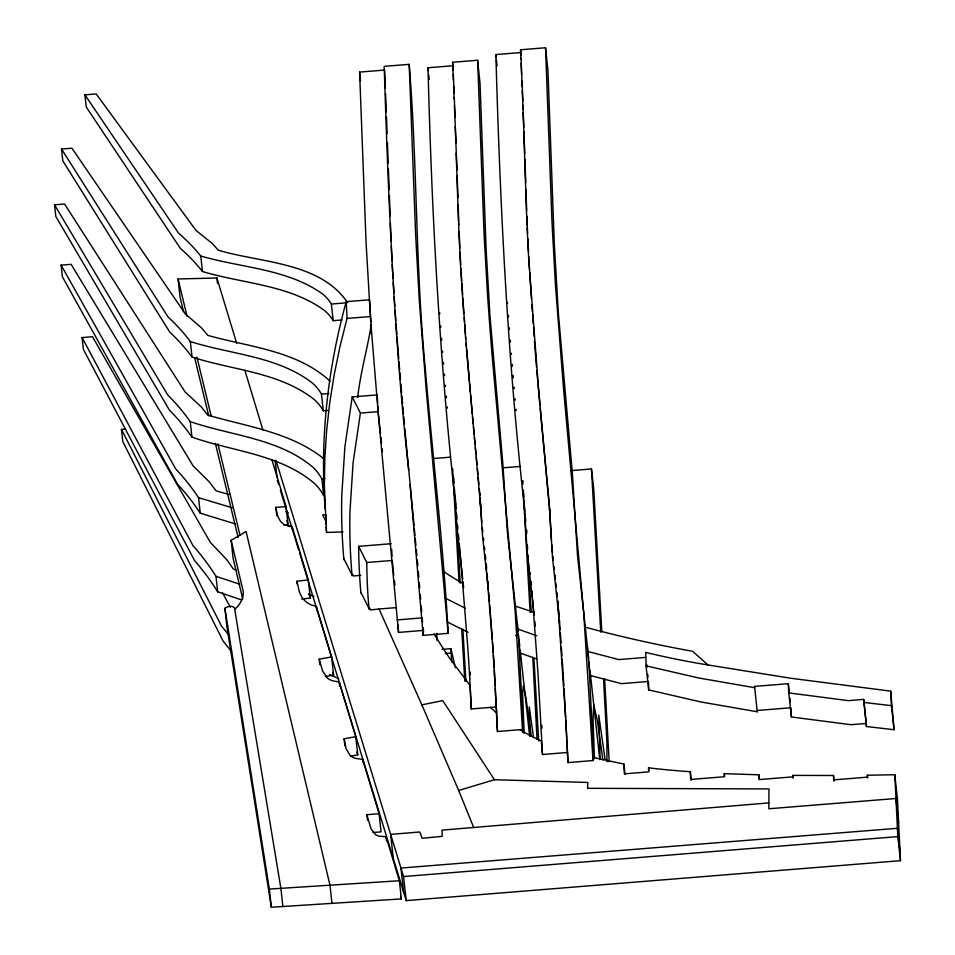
<?xml version="1.0" encoding="UTF-8"?>
<svg xmlns="http://www.w3.org/2000/svg" width="955" height="955" viewBox="0 0 955 955"><rect width="100%" height="100%" fill="white"/><g stroke="black" fill="none" stroke-linecap="round" stroke-linejoin="round"><path stroke-width="1.43" d="M529.906 735.648L529.273 706.939L533.547 737.666M408.668 470.158C393.794 336.041 388.482 201.171 384.197 66.361L409.194 64.343C417.478 165.645 415.413 267.615 425.333 368.869A117.823 3.522 85.4 0 0 428.306 402.735C435.277 479.529 444.111 556.407 448.158 633.344L423.161 635.362L423.531 631.004M606.962 761.768L606.879 741.474L603.56 679.16M357.683 397.411C360.381 372.916 367.436 348.826 371.256 324.772M377.261 394.904L352.216 396.922L344.886 446.737L341.759 495.693A1081.12 786.813 -2.8 0 0 343.896 559.666M352.216 396.922L360.405 413.085L353.075 462.9L349.948 511.856A1081.12 786.813 -2.8 0 0 352.097 575.829M370.958 322.026L369.537 299.786L346.223 301.673C327.72 368.905 319.782 439.276 325.178 508.884M346.223 301.673L347.047 318.421L339.992 346.486L334.25 374.444L329.809 402.282L326.682 430.025L324.855 457.672L324.342 485.2L326.395 530.849M242.701 598.892L233.139 558.496L231.146 540.339L246.08 531.481L329.988 885.201L331.97 903.358M360.823 592.219L368.952 608.383L369.848 608.311L370.54 609.935L379.063 609.015L421.871 704.862L458.663 790.454L494.463 779.734L587.803 782.455L587.6 788.317L768.954 788.926L768.847 808.766L895.969 798.499L898.595 822.565M421.871 704.862L442.738 700.612L494.463 779.734M344.898 745.771L344.134 738.788L355.773 736.699L357.755 754.868L350.485 756.169M319.83 664.716L319.209 659.129L331.636 656.98L333.617 675.149L325.345 676.582M297.208 584.03L296.898 581.237L308.298 579.888L310.28 598.057L301.732 599.072M325.56 514.685L322.683 514.96L326.001 521.394L326.132 524.152M367.508 820.297L366.899 814.711L379.075 813.696L381.057 831.853L372.951 832.533M768.871 802.904L442.117 830.11L442.153 836.365L422.122 838.287L419.711 831.984L390.655 834.395L393.281 858.473M360.883 575.34L353.541 575.949L352.968 574.731L352.001 574.815L343.812 558.651M379.063 609.015L396.492 607.595M520.976 59.485L520.547 49.767L545.544 47.75L547.943 70.467L554.294 243.394L558.305 312.5L572.391 473.632L577.453 554.927L588.734 658.878M524.784 511.283L524.379 506.986C507.439 356.693 500.134 205.671 495.86 54.566L520.857 52.549L520.976 55.342M453.362 79.886L452.622 62.278L477.619 60.261L480.019 83.288L486.131 249.542L489.951 315.508L502.903 464.405L507.427 532.854L518.135 631.219M423.196 627.614L423.507 630.396L398.51 632.413L378.192 412.691L370.636 320.355L366.087 243.131L359.605 72.091L384.602 70.073L385.354 87.92M342.081 319.985L333.2 320.701A87.944 50.173 -5.8 0 0 324.581 310.578C289.353 284.674 243.083 283.731 202.46 271.518A351.834 200.741 -5.8 0 0 180.268 248.264L86.248 106.984L84.923 94.843L96.18 93.924L195.978 230.418L211.962 243.203L218.361 250.21C261.133 263.067 320.056 261.861 347.656 302.723M456.013 508.764C439.67 362.255 431.767 215.078 428.007 67.769L452.992 65.74L453.171 70.085M327.708 410.387L323.268 410.745A86.989 53.778 -6 0 0 314.613 399.847C279.97 372.104 232.865 370.349 192.039 357.063A348.336 215.376 -6 0 0 169.632 331.922L62.803 160.834L61.514 149.052L71.923 148.204L185.342 313.956L201.433 327.816L207.904 335.408C249.255 347.023 297.112 350.604 329.988 381.14M54.531 204.824L167.686 394.928A346.784 227.541 -6.1 0 1 190.248 421.609C231.241 435.778 279.003 438.261 313.18 467.449A86.559 56.799 -6.1 0 1 321.895 478.992L323.709 495.657A86.499 57.754 -6.2 0 0 314.983 483.91C280.949 454.294 232.996 451.56 191.943 437.127A346.546 231.408 -6.2 0 0 169.322 409.958L55.808 216.451L54.531 204.824L64.558 204.012L185.019 391.872L201.242 406.89L207.772 415.115C247.118 426.622 290.798 432.305 323.721 458.663M235.407 523.937L200.252 513.181A346.784 247.309 -6.4 0 0 177.415 484.042L62.397 276.783L61.12 265.144L71.148 264.344L193.101 465.849L209.443 482L216.045 490.822L228.83 494.439M84.923 94.843L178.621 233.247A353.016 197.017 -5.8 0 1 200.765 256.012C241.34 267.937 287.395 268.677 322.766 294.104A88.266 49.254 -5.8 0 1 331.373 304.036L346.176 302.842M241.508 599.895L217.68 591.837A349.064 264.165 -6.6 0 0 194.617 560.657L83.395 349.363L82.106 337.569L92.516 336.733L210.291 542.345L226.765 559.666L233.438 569.108L236.279 569.98M347.047 318.421L370.361 316.547M61.514 149.052L167.996 316.893A349.064 211.592 -5.9 0 1 190.343 341.544C231.122 354.568 278.012 356.096 312.81 383.373A87.18 52.847 -5.9 0 1 321.453 394.081L328.854 393.484M231.576 651.847A353.016 280.34 -6.9 0 0 223.172 641.139L122.789 441.532L121.464 429.392L125.69 429.058M360.405 413.085L378.085 411.665L377.81 406.078M432.89 458.579L450.533 457.159M321.895 478.992L324.855 478.753M502.748 467.855L520.391 466.434M570.875 470.636L591.467 468.977L593.724 488.841L601.817 631.625M360.918 593.234A1080.332 786.24 -2.8 0 1 358.638 546.344L391.419 543.693M358.638 546.344L366.768 562.507L392.23 560.454L393.806 574.874M397.137 619.914L422.134 617.897L422.588 622.063M515.628 635.469L518.565 635.23L523.34 732.676M442.117 649.364L450.939 648.648L455.356 667.724M445.269 653.518L451.154 653.053L450.939 648.648M645.855 657.398L618.78 659.583L587.647 651.429L587.421 646.845M648.481 681.464L621.418 683.661L590.274 675.495L587.647 651.429M469.717 678.337L471.257 708.956L496.254 706.939L495.323 688.495M788.305 683.673L788.758 692.912L848.315 700.636L863.666 699.394L866.436 726.516L894.059 729.727L890.717 691.145L790.824 678.253L708.025 664.966A653.817 447.967 -6.2 0 1 645.735 652.396L646.058 665.838L698.571 677.955L754.617 687.707L754.557 686.394L788.305 683.673L789.236 692.172M494.427 674.099L497.46 731.518L522.457 729.501L515.139 611.212L492.171 356.072A150.281 4.5 85.4 0 1 489.163 317.454A152.263 4.56 85.4 0 1 487.48 293.842L484.042 233.736L477.619 60.261M863.666 699.394L866.292 723.46L850.953 724.702L791.385 716.978L788.758 692.912M532.58 599.274L538.083 674.708L542.5 754.498L567.497 752.48L566.828 739.528M565.718 719.795L567.986 762.579L592.983 760.562L592.828 757.399L623.89 764.06L624.976 773.968M275.995 460.453L403.571 876.547L897.831 836.604L894.811 774.768L867.367 775.209L867.462 777.143L833.715 779.877L833.5 775.508L792.793 775.388L792.865 776.857L759.118 779.578L758.879 774.803L724.26 773.657L724.415 776.737L690.668 779.459L690.286 771.7A557.445 381.94 -6.2 0 1 648.541 767.808L648.743 771.879L624.367 773.848L623.89 764.06M299.548 552.766L406.209 900.613L900.47 860.682L897.437 798.834L894.811 774.768M276.771 515.724L275.852 507.344L286.118 506.627L288.1 524.796L283.707 525.107M224.903 608.323L269.346 889.081L399.381 880.749L401.363 898.918L271.327 907.25L226.884 626.492L224.903 608.323A6.792 4.656 -6.2 0 1 229.857 606.425L230.967 606.377A4.047 2.769 -6.2 0 1 234.691 609.23L280.877 888.341L282.871 906.51M343.036 531.947L326.538 532.436L326.276 526.921M183.539 311.605L180.041 297.136L178.06 278.967L216.904 278L236.685 343.323M399.381 880.749L386.047 836.699L379.063 836.15A10.028 6.876 -6.2 0 1 377.38 835.601A11.174 7.664 -6.2 0 1 375.446 834.551L370.874 828.486L366.899 814.711M379.075 813.696L362.661 759.464L355.57 758.33A17.548 12.021 -6.2 0 1 352.908 757.315L352.311 757.017A12.534 8.583 -6.2 0 1 350.234 755.572L346.092 748.684L344.134 738.788M355.773 736.699L339.192 681.954L333.164 680.939A17.632 12.081 -6.2 0 1 329.057 679.232A15.614 10.696 -6.2 0 1 326.92 677.668L322.504 670.708L319.209 659.129M894.059 729.727L891.433 705.661L863.809 702.438M308.298 579.888L292.111 526.42L284.948 524.808A11.209 7.676 -6.2 0 1 282.787 523.531L281.916 522.755A27.182 18.623 -6.2 0 1 279.839 520.248L278.084 516.918A51.486 35.275 -6.2 0 1 277.213 514.423L275.852 507.344M791.385 716.978L790.931 707.739L757.184 710.472L757.255 711.773L701.197 702.021L648.684 689.916L646.058 665.838M331.636 656.98L316.356 606.509L310.864 604.73A23.362 16.008 -6.2 0 1 305.994 601.745L304.156 600.015A32.912 22.55 -6.2 0 1 301.661 596.72L300.168 593.724A67.566 46.294 -6.2 0 1 299.142 590.87L296.898 581.237M232.268 507.809L198.556 497.674A346.546 243.346 -6.3 0 0 175.768 469.012L61.12 265.144M534.406 612.394L515.079 606.055M239.812 584.233L215.985 576.319A348.336 260.094 -6.5 0 0 192.982 545.639L82.106 337.569M536.746 635.755L517.538 628.951L517.252 623.197M517.538 628.951L520.165 653.017L536.555 658.89M329.439 674.481L338.798 678.647M287.383 525.632L290.081 526.706M285.724 511.832L288.398 512.919M308.62 594.213L313.98 596.553M465.348 608.228L445.197 598.128M467.986 632.305L447.823 622.194M519.962 729.704L524.056 732.139A229.26 157.074 -6.2 0 0 541.306 741.008L542.5 754.498M443.598 571.412L446.021 573.084A256.895 176.018 -6.2 0 0 462.626 583.254M708.025 664.966L692.578 651.286A1036.318 710.054 -6.2 0 1 584.567 626.981M490.369 707.416L496.552 712.908L497.46 731.518M222.455 592.745L230.286 607.082M121.464 429.392L221.536 626.122A351.834 276.126 -6.8 0 1 229.105 635.588M458.663 790.454L473.692 827.484M277.32 480.258L278.621 484.519M280.364 490.213L298.676 549.925M244.85 370.301L262.9 429.953M271.936 459.773L286.118 506.627M286.81 520.535L287.67 523.376M309.002 593.843L310.28 598.057M332.77 672.344L333.617 675.149M356.907 752.062L357.755 754.868M400.503 896.077L401.363 898.918M178.06 278.967L187.144 316.594M196.933 357.122L211.27 416.452M217.919 443.944L239.956 535.122M194.725 357.922L208.715 415.807M215.353 443.299L238.093 537.367M231.146 540.339L243.107 590.835A34.846 23.875 -6.2 0 1 234.691 609.23M605.064 759.428L598.761 715.044L600.146 759.332M529.631 736.078L520.344 651.525M599.776 759.691L590.011 670.517M602.903 760.037L597.269 720.166L593.759 704.921L593.019 719.222L594.452 758.521M531.302 736.066L525.907 697.711L523.316 686.191L522.564 693.378L524.152 733.213M483.433 538.131L483.743 540.805M554.043 566.757L554.354 569.502M900.064 852.373L897.425 828.295L400.969 868.047L403.595 892.113M897.831 836.604L900.47 860.682M867.367 775.209L867.677 778.038M833.5 775.508L834.121 781.166M789.845 697.83L790.31 702.08M792.793 775.388L793.104 778.218M754.557 686.394L757.255 711.773M758.879 774.803L759.344 779.053M724.26 773.657L724.57 776.487M690.286 771.7L691.217 780.199M646.63 664.477L646.941 667.306M647.705 674.385L648.015 677.226M648.541 767.808L648.851 770.637M554.951 574.91L555.392 578.909M556.849 592.327L557.302 596.565M557.768 600.791L558.078 603.608M552.897 556.586L553.267 559.905M559.021 617.742L552.491 557.29L549.519 508.526M559.26 619.855L559.523 622.302M534.143 615.318L527.112 550.534L524.044 500.993M534.812 621.466L535.325 626.122M519.293 641.915L519.699 645.604M522.457 729.501L522.743 732.175M488.411 589.951L482.562 536.268L479.995 497.627M496.254 706.939L496.839 712.287M463.653 587.612L463.032 581.941M462.721 579.017L457.039 526.933L454.449 488.805M370.683 329.38L371.137 333.546L371.018 331.91M378.085 411.665L380.424 433.116M380.89 437.402L381.523 443.12M382.143 448.85L382.454 451.703M394.439 580.64L394.916 584.961M403.571 876.547L406.209 900.613M331.373 304.036L333.2 320.701M386.047 836.699L386.5 840.889M362.661 759.464L362.972 762.257M321.453 394.081L323.268 410.745M339.192 681.954L339.658 686.144M316.356 606.509L316.809 610.699M292.111 526.42L292.421 529.213M275.147 460.429L277.01 477.428M216.904 278L217.513 283.587M200.765 256.012L202.46 271.518M269.346 889.081L271.327 907.25M190.343 341.544L192.039 357.063M215.985 576.319L217.68 591.837M190.248 421.609L191.943 437.127M198.556 497.674L200.252 513.181M555.822 582.92L556.264 586.955M485.343 555.201L485.641 557.995M482.741 531.995L482.311 527.852M520.547 49.767L520.845 52.609M495.86 54.566L496.158 57.443M496.457 60.308L497.054 66.05M452.622 62.278L453.076 66.599M359.605 72.091L360.513 80.686M428.007 67.769L428.306 70.694M428.759 75.087L429.213 79.48M549.256 503.774L541.151 417.92M552.491 552.623L551.811 544.971M477.381 468.75L477.918 474.468M478.192 477.321L478.885 484.46M414.04 525.489L404.801 428.437M525.739 521.37L525.035 513.957M474.11 434.179L473.429 426.873M474.384 437.127L475.065 444.469M475.351 447.418L476.02 454.592M476.294 457.409L476.963 464.476M479.291 488.793L479.852 494.618M480.735 507.666L465.98 343.179M447.334 407.033L447.441 408.143M456.442 513.241L456.968 518.792M414.303 528.318L414.971 535.373M415.246 538.202L415.914 545.341M410.065 484.567L423.161 635.362M549.829 512.537L537.629 380.138M516.082 409.397L516.189 410.578M526.575 530.288L526.671 531.35M457.564 525.262L457.911 528.939M458.46 534.836L458.877 539.372M416.32 549.722L416.858 555.547M325.571 514.088L326.18 520.594M472.486 416.667L473.155 423.96M484.388 546.594L484.686 549.841M485.164 555.07L485.618 560.119M459.283 543.765L459.856 550.152M403.464 413.634L402.831 406.591M403.726 416.595L404.407 423.996M539.993 405.015L538.31 385.701M540.255 407.892L541.019 416.511M515.246 400.133L515.127 398.832M485.976 564.059L486.561 570.792M472.224 413.754L470.552 395.024M446.486 397.805L446.319 396.003M459.952 551.19L460.776 560.322M417.251 559.928L417.789 565.79M486.25 563.88L486.632 568.225M486.728 572.678L492.135 639.158A82.99 2.483 85.4 0 1 494.451 674.337M469.526 383.301L470.29 392.099M460.859 561.313L467.663 645.855A85.138 2.543 85.4 0 1 469.741 678.551M418.302 571.579L418.791 577.13M401.864 395.68L402.592 403.858M530.383 572.952L530.467 573.907M514.244 388.601L514.124 387.157M445.376 385.259L445.496 386.584M400.849 383.934L401.613 392.839M538.178 384.256L528.7 258.829M536.806 370.468L537.546 379.242M531.111 581.511L531.434 585.296M487.146 574.015L487.492 578.205M487.73 580.998L488.327 587.982M469.406 381.928L466.709 349.423M419.269 582.681L419.723 588.029M399.656 369.931L398.975 361.611M399.882 372.653L400.467 379.481M557.004 593.735L557.243 596.6M536.519 367.018L534.442 341.293M531.899 590.93L532.424 597.436M513.133 375.387L513.336 377.894M488.662 592.088L489.449 601.674M481.798 522.254L480.974 511.379M444.553 375.566L444.433 374.109M448.158 633.344L426.133 388.888L419.293 300.538L415.64 234.942L409.194 64.343M557.625 601.316L558.221 608.693M512.226 364.297L512.381 366.302M443.466 362.315L443.598 363.986M420.284 594.726L420.642 599.036M398.736 358.794L397.029 337.175M558.293 609.6L565.599 717.587M511.331 353.255L511.414 354.341M489.688 604.634L490.393 613.504M466.482 346.629L465.73 336.972M442.583 351.213L442.654 352.18M558.532 609.183L559.153 617.216M559.355 619.89L560.096 629.727M534.287 336.721L533.547 327.076M510.304 340.159L510.448 342.069M465.515 334.226L464.787 324.652M465.646 338.941L462.912 298.712M421.227 606.21L421.68 612.048M533.332 324.187L532.58 314.219M509.349 327.792L509.481 329.463M490.512 614.984L491.371 626.158M441.58 338.368L441.711 340.135M396.826 334.405L396.027 323.626M560.31 632.58L561.051 642.787M491.479 627.554L492.326 639.17M464.273 317.836L464.584 321.931M440.637 325.918L440.756 327.505M531.875 304.621L532.377 311.473M508.43 315.377L508.538 316.833M463.736 313.503L460.811 269.859M451.154 653.053L451.811 661.946M395.824 320.976L395.072 310.327M531.469 298.831L531.064 293.042A127.325 3.808 85.4 0 1 529.715 272.462M522.779 480.759L522.863 481.893M492.517 641.808L493.258 652.408M561.361 647.192L561.982 656.109M551.405 539.73L549.256 503.572M439.682 312.619L439.778 314.004M562.185 659.081L562.973 671.09M493.437 655.106L494.213 667.497M480.878 510.018L480.126 498.056M461.886 283.599L462.614 294.415M394.176 297.029L394.797 306.328M453.792 478.133L454.103 483.087M563.056 672.427L563.892 685.809M523.424 490.381L523.829 497.209M461.707 280.734L460.943 268.355M393.257 282.656L393.914 292.91M604.611 678.647L609.183 761.696M600.767 632.21L591.467 468.977M564.047 688.483L566.757 738.096M533.952 658.556L538.668 740.973M530.12 612.298L523.161 490.142M532.795 657.267L537.032 739.301M479.744 493.425L479.888 495.788M460.776 269.25L460.203 259.426M465.897 681.249L462.865 629.25M393.006 278.43L392.23 264.774M531.219 612.227L527.948 555.404M460.214 583.135L456.92 525.346M464.799 681.118L461.743 628.987M459.033 582.073L452.622 468.499M436.71 633.332L437.139 640.638M528.76 256.262L529.094 262.148A127.325 3.808 85.4 0 0 529.524 269.441M528.616 257.456L527.136 227.648M526.563 530.682L526.718 533.523M527.363 545.09L527.614 549.507M494.368 670.231L495.179 685.654M456.251 513.444L456.418 516.416M522.672 481.213L522.839 484.185M460.716 264.428L460.059 252.192M460.167 258.781L458.531 222.957M455.44 498.701L455.762 504.515M592.983 760.562L583.732 613.158L563.51 388.434L555.428 284.65L551.978 222.097L545.544 47.75M528.521 251.845L527.852 238.69M890.717 691.145L891.433 705.661M866.292 723.46L866.436 726.516M590.047 670.923L590.274 675.495M588.877 661.839L593.652 759.309M567.497 752.48L567.986 762.579M541.795 725.251L541.939 728.199M520.021 650.14L520.165 653.017M459.856 248.109L459.128 231.588M470.17 671.914L470.314 674.887M471.257 708.956L470.111 685.475L449.996 658.759A1009.948 691.981 -6.2 0 1 434.048 633.834M392.016 260.799L391.335 246.784M398.139 625L398.51 632.413M391.681 549.28L392.027 556.264M377.332 396.301L377.667 403.285M527.602 233.295L526.885 216.164M521.096 58.124L522.099 86.523M521.132 63.209L521.621 74.621M527.029 225.344L526.145 202.269M522.051 81.08L522.839 100.991M453.35 74.43L454.114 93.268M453.625 86.177L454.138 98.986M523.006 105.217L523.173 109.443M522.266 90.63L523.829 127.134M454.282 97.506L455.058 117.298M454.401 105.539L456.036 143.25M385.581 93.733L386.321 112.427M391.084 241.114L390.392 223.148M523.997 131.563L524.152 135.98M526.671 210.327L525.942 189.651M523.113 112.69L524.761 153.6M455.225 126.812L456.991 170.038M386.477 116.677L387.121 133.712M387.444 142.558L388.208 163.198M388.422 169.095L389.186 189.675M458.866 224.95L458.161 204.776M456.18 153.087L458.472 221.285M389.401 195.5L390.129 215.866M523.949 135.503L526.11 201.135M457.182 175.792L457.923 197.53M524.964 159.449L525.704 182.453M648.529 683.195L648.684 689.916M507.583 303.177A95.954 2.865 85.4 0 1 507.535 302.544M369.048 609.397A1080.332 786.24 -2.8 0 1 366.768 562.507M226.884 626.492A6.792 4.656 -6.2 0 1 227.732 625.871"/></g></svg>
